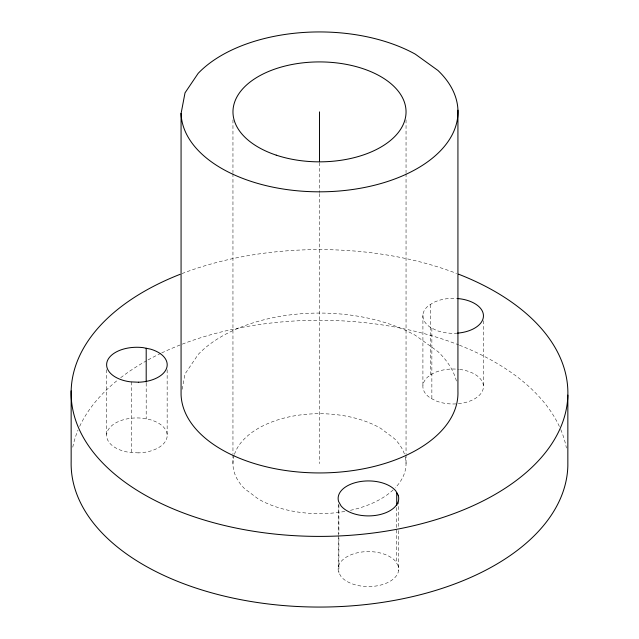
<?xml version="1.0" encoding="UTF-8"?>
<svg xmlns="http://www.w3.org/2000/svg" width="639" height="639" viewBox="0 0 639 639"><rect width="100%" height="100%" fill="white"/><g stroke="black" fill="none" stroke-linecap="round" stroke-linejoin="round"><path stroke-width="0.48" stroke-dasharray="3.19 2.4" d="M182.091 389.343L185.022 373.959L198.146 354.509A138.463 79.939 0 0 1 415.31 335.291L437.923 351.57A138.463 79.939 0 0 1 456.829 382.785M483.411 320.73L483.411 387.41M431.86 328.134L431.86 398.792M430.295 304.595L430.295 375.261M422.914 314.915L422.914 385.581M406.045 119.844L406.045 172.666M406.045 173.664L406.045 453.698M406.045 454.696L406.045 463.666M398.616 500.816L398.616 526.688M398.616 530.674L398.616 570.483M396.731 507.526L396.731 563.263M338.894 505.026L338.894 533.892M338.894 537.87L338.894 572.704M338.231 503.987L338.231 534.835M338.231 535.833L338.231 567.68M319.5 162.697L319.5 192.595M319.5 193.593L319.5 463.666M232.955 119.844L232.955 172.666M232.955 173.664L232.955 453.698M232.955 454.696L232.955 463.666M167.154 369.765L167.154 434.456M146.195 383.096L146.195 418.928M131.482 381.906L131.482 452.572M106.665 369.701L106.665 436.381M405.302 457.141A86.545 49.97 0 0 1 395.19 487.9M393.169 489.889A86.545 49.97 0 0 1 349.725 510.481M344.844 511.44A86.545 49.97 0 0 1 258.308 498.995L244.553 488.651A86.545 49.97 0 0 1 234.178 455.287M234.465 454.361A86.545 49.97 0 0 1 294.004 415.917A86.545 49.97 0 0 1 380.692 428.338L394.447 438.681A86.545 49.97 0 0 1 405.078 456.214M459.665 369.414A30.289 17.493 0 0 1 481.111 393.241A30.289 17.493 0 0 1 436.661 401.164L430.654 398.193A30.289 17.493 0 0 1 427.763 376.97L432.899 373.495A30.289 17.493 0 0 1 458.69 369.302M72.766 447.188A248.379 143.4 0 0 1 78.03 430.079M79.667 426.365A248.379 143.4 0 0 1 117.608 380.141M120.691 377.705A248.379 143.4 0 0 1 146.459 360.795M148.088 359.893A248.379 143.4 0 0 1 160.836 353.343M161.715 352.92A248.379 143.4 0 0 1 458.522 344.828M459.481 345.212A248.379 143.4 0 0 1 559.58 426.908M560.738 429.528A248.379 143.4 0 0 1 566.394 448.019M457.516 333.143A30.289 17.493 0 0 1 436.661 330.499L430.654 327.535A30.289 17.493 0 0 1 427.763 306.305L432.899 302.838A30.289 17.493 0 0 1 456.717 298.461M181.971 273.588A248.379 143.4 0 0 1 456.589 273.42M138.583 452.883L130.699 452.54A30.289 17.493 0 0 1 107.264 431.828A30.289 17.493 0 0 1 143.128 418.305L150.588 419.815A30.289 17.493 0 0 1 166.555 439.009A30.289 17.493 0 0 1 138.583 452.883M398.217 565.922L395.789 561.577A30.289 17.493 0 0 0 359.11 552.439A30.289 17.493 0 0 0 338.63 572.24L341.066 576.586A30.289 17.493 0 0 0 377.737 585.723A30.289 17.493 0 0 0 398.217 565.922"/><path stroke-width="0.96" d="M181.069 113.574L185.022 92.831L198.146 73.381A138.463 79.939 0 0 1 415.31 54.163L437.923 70.442A138.463 79.939 0 0 1 358.167 188.641A138.463 79.939 0 0 1 181.069 113.574L181.069 394.702A138.463 79.939 0 0 0 322.439 472.924A138.463 79.939 0 0 0 457.931 391.308L457.931 110.18M567.847 395.102L567.847 465.759A248.379 143.4 0 0 1 315.866 607.05A248.379 143.4 0 0 1 71.153 461.566L71.153 390.908M396.731 492.597L396.731 505.537M319.5 111.873L319.5 161.707M146.195 348.263L146.195 382.098M458.522 274.171A248.379 143.4 0 0 1 506.08 487.661A248.379 143.4 0 0 1 133.247 487.876A248.379 143.4 0 0 1 180.07 274.331M457.708 298.541A30.289 17.493 0 0 1 483.451 315.89A30.289 17.493 0 0 1 457.516 333.143M138.583 382.218L130.699 381.874A30.289 17.493 0 0 1 107.264 361.171A30.289 17.493 0 0 1 143.128 347.64L150.588 349.15A30.289 17.493 0 0 1 166.555 368.344A30.289 17.493 0 0 1 138.583 382.218M398.217 495.257L395.789 490.912A30.289 17.493 0 0 0 359.11 481.774A30.289 17.493 0 0 0 338.63 501.575L341.066 505.92A30.289 17.493 0 0 0 377.737 515.058A30.289 17.493 0 0 0 398.217 495.257M276.232 155.149A86.545 49.97 0 0 0 406.045 111.873A86.545 49.97 0 0 0 276.232 68.605A86.545 49.97 0 0 0 276.232 155.149"/></g></svg>
